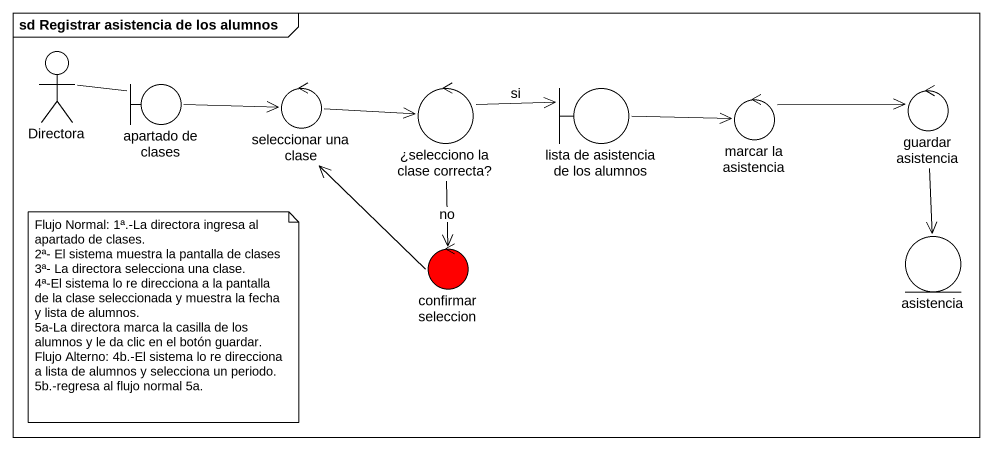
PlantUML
@startuml
mainframe sd Registrar asistencia de los alumnos
actor Directora
boundary "apartado de clases" as apartado_de_clases
control "seleccionar una clase" as seleccionar_una_clase
control "¿selecciono la clase correcta?" as selecciono_la_clase_correcta
boundary "lista de asistencia de los alumnos" as lista_de_asistencia_de_los
control "marcar la asistencia" as marcar_la_asistencia
control "guardar asistencia" as guardar_asistencia
entity asistencia
control "confirmar seleccion" as confirmar_seleccion #FF0000
Directora -right- apartado_de_clases
apartado_de_clases -right-> seleccionar_una_clase
seleccionar_una_clase -right-> selecciono_la_clase_correcta
selecciono_la_clase_correcta -right-> lista_de_asistencia_de_los : si
selecciono_la_clase_correcta --> confirmar_seleccion : no
lista_de_asistencia_de_los -right-> marcar_la_asistencia
marcar_la_asistencia -right-> guardar_asistencia
guardar_asistencia --> asistencia
confirmar_seleccion -up-> seleccionar_una_clase
note as N1
  Flujo Normal: 1ª.-La directora ingresa al apartado de clases.
  2ª- El sistema muestra la pantalla de clases
  3ª- La directora selecciona una clase.
  4ª-El sistema lo re direcciona a la pantalla de la clase seleccionada y muestra la fecha y lista de alumnos.
  5a-La directora marca la casilla de los alumnos y le da clic en el botón guardar.
  Flujo Alterno: 4b.-El sistema lo re direcciona a lista de alumnos y selecciona un periodo.
  5b.-regresa al flujo normal 5a.
end note
@enduml
